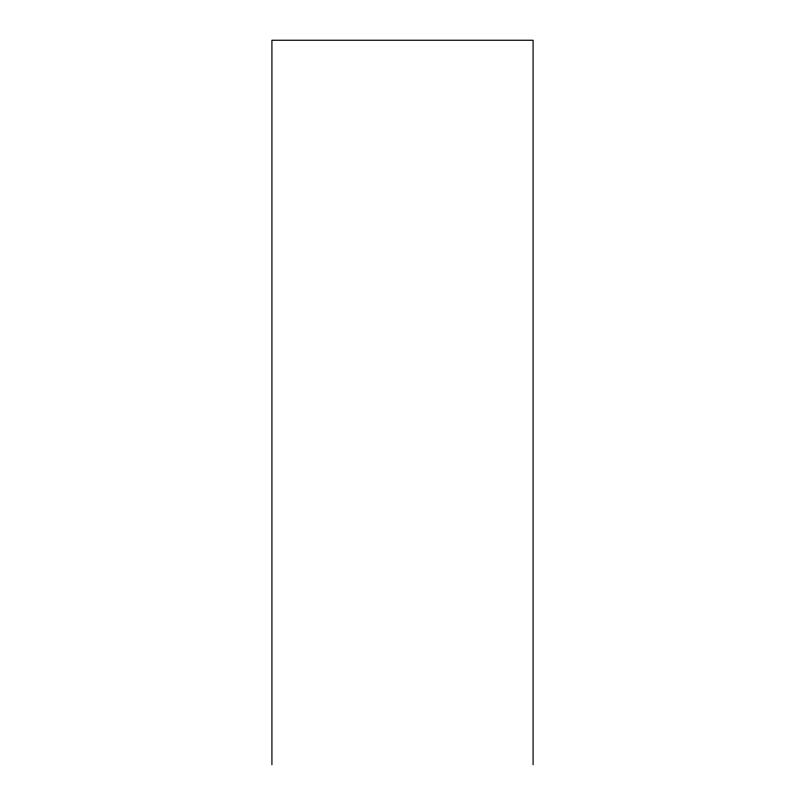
<?xml version="1.0" encoding="UTF-8"?>
<svg xmlns="http://www.w3.org/2000/svg" width="805" height="805" viewBox="0 0 805 805"><rect width="100%" height="100%" fill="white"/><g stroke="black" fill="none" stroke-linecap="round" stroke-linejoin="round"><path stroke-width="1.21" d="M533.081 764.75L533.081 40.25L271.919 40.25L271.919 764.75"/></g></svg>
